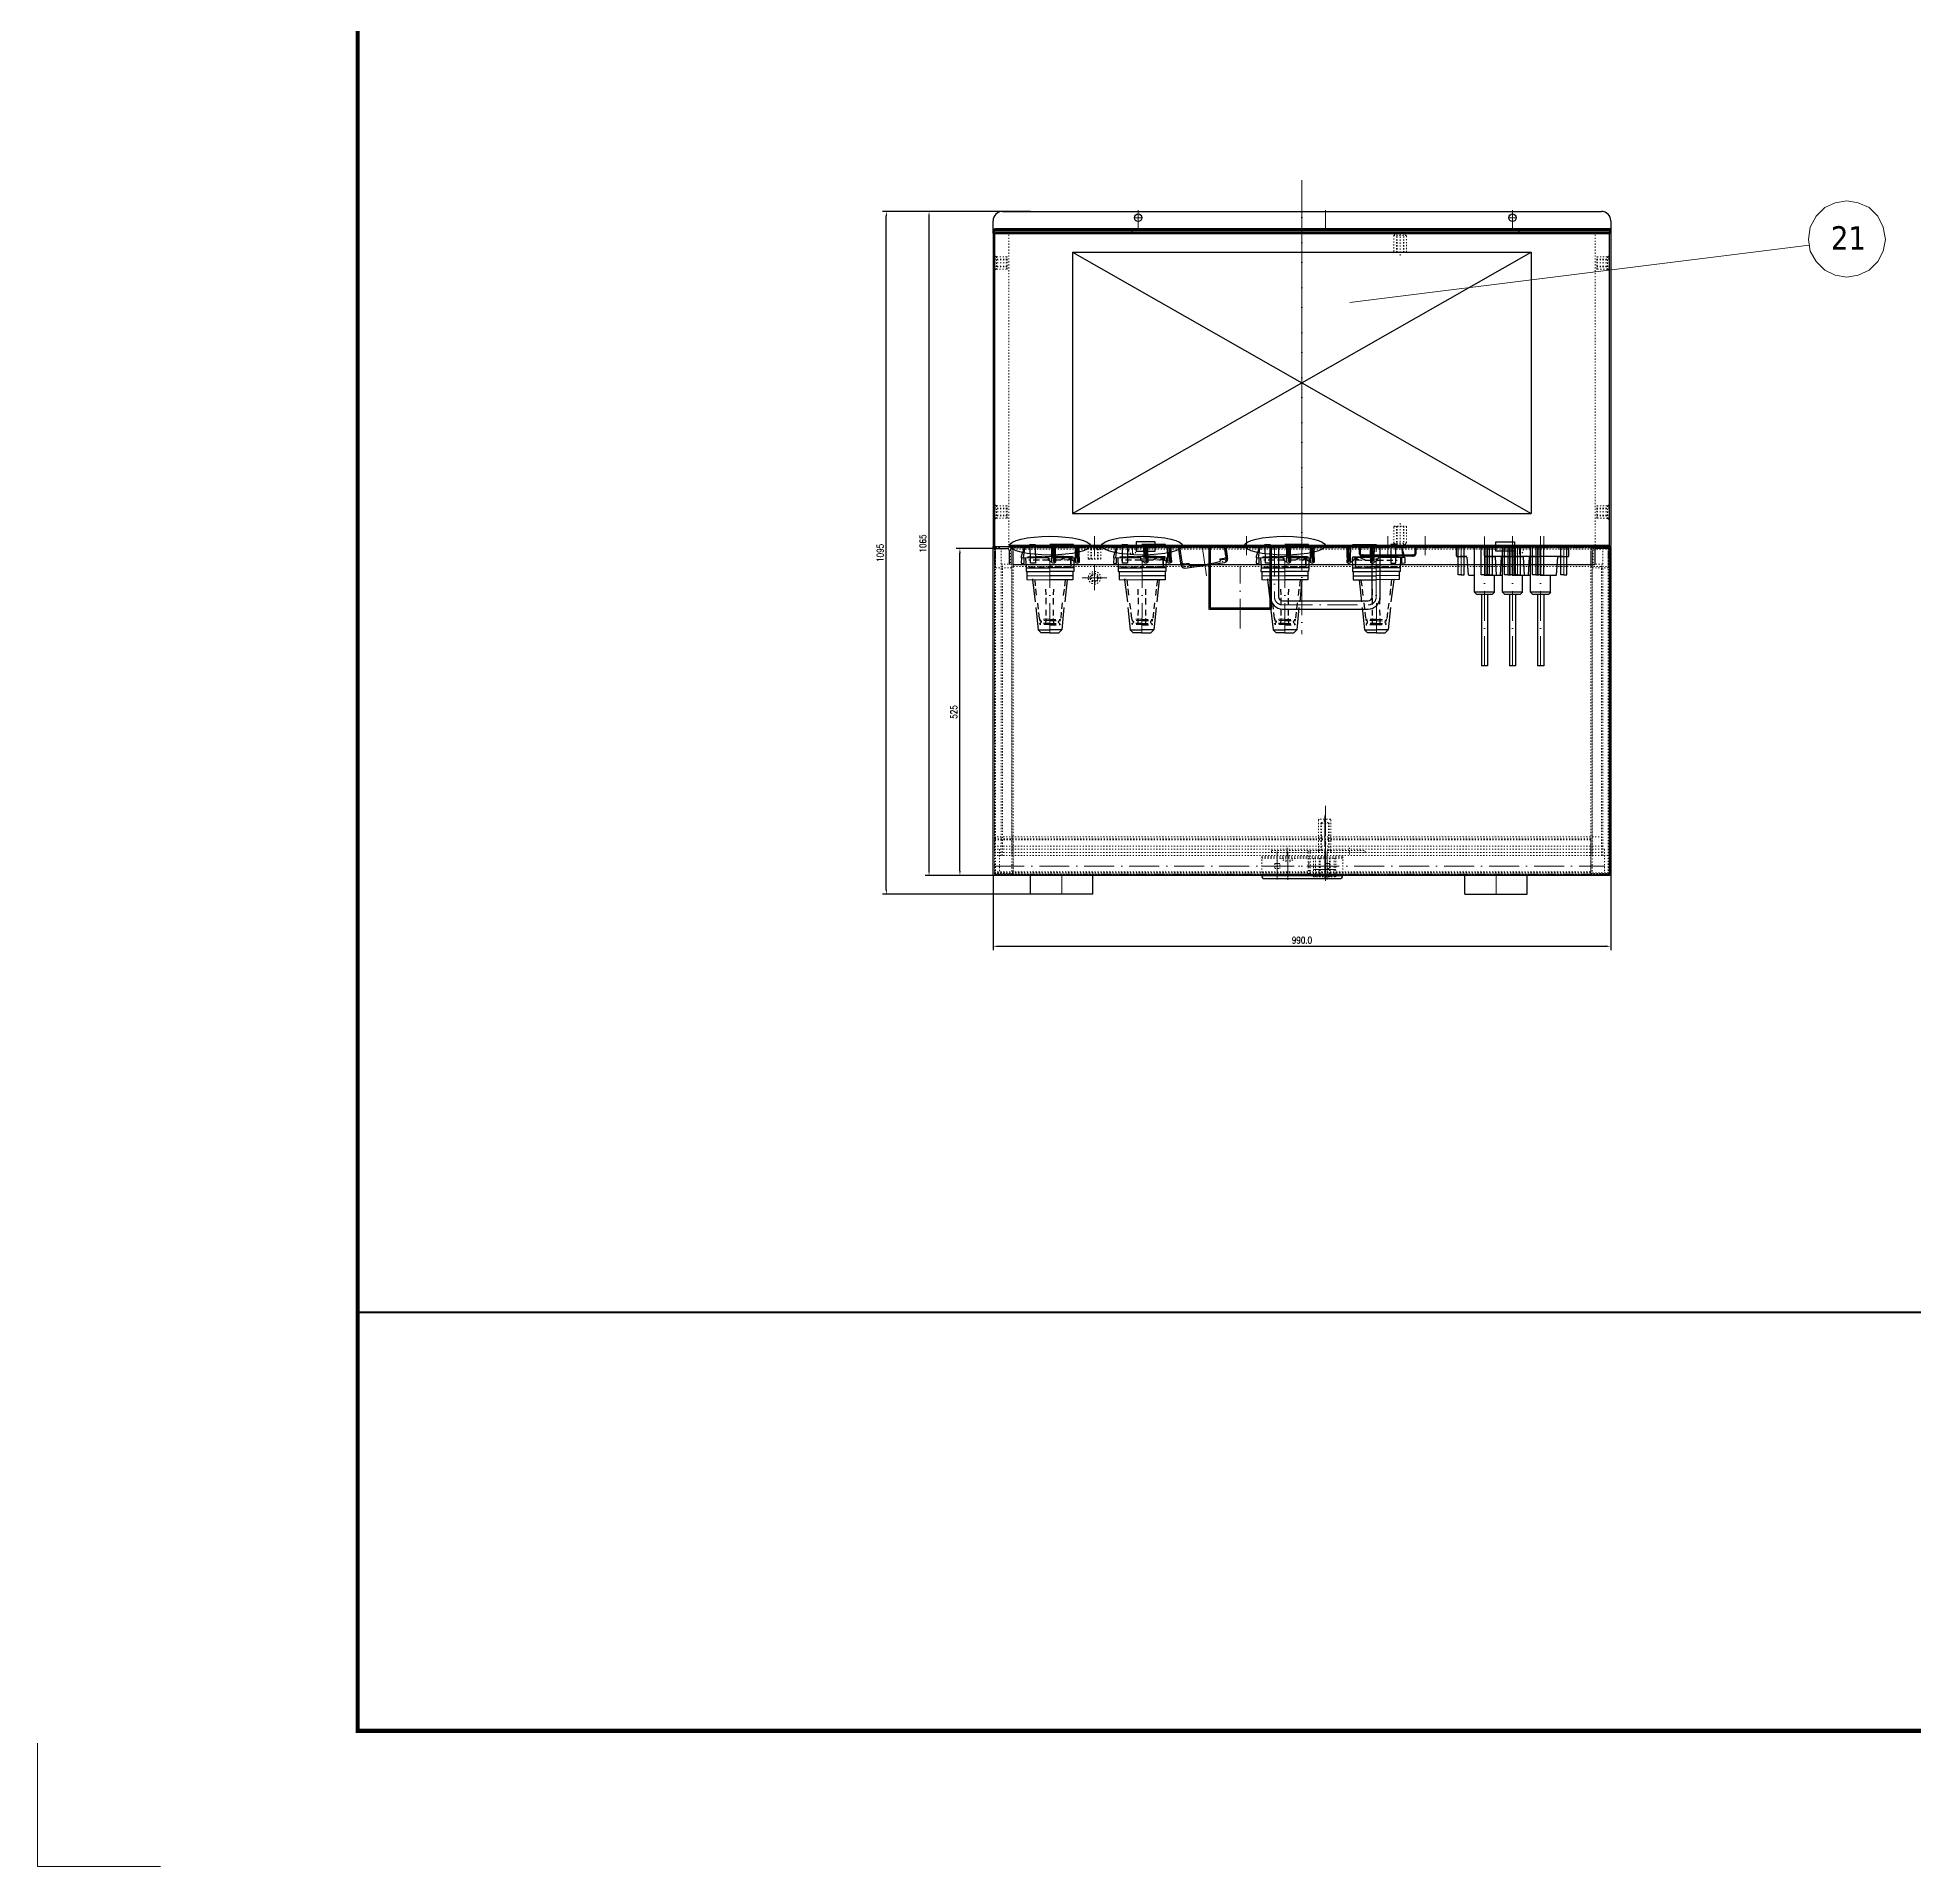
# Model space of a CAD drawing. Header units: millimetres. Extents: x 13152 to 84873, y -6229 to 22177.
# Drawn here: x 28138 to 31146, y 7367 to 10297 of the extents above; entities that cross this region are included whole.
import ezdxf

# ---------------------------------------------------------------- set-up
doc = ezdxf.new("R2010")
doc.units = ezdxf.units.MM
doc.header["$LTSCALE"] = 4
for name, pattern in [('ACAD_ISO03W100', [1.18, 0.47, -0.71]), ('ACAD_ISO10W100', [18, 12, -3, 0, -3]), ('DASHED', [0.75, 0.5, -0.25])]:
    doc.linetypes.add(name, pattern=pattern)
doc.layers.add('1', color=12, linetype='Continuous')
doc.layers.add('4虚线层', color=6, linetype='DASHED')
doc.layers.add('paper', color=254, linetype='Continuous', plot=False)
doc.layers.add('标注、文本', color=3, linetype='Continuous', lineweight=25)
doc.layers.add('铁心', color=3, linetype='Continuous', lineweight=0)
doc.styles.add('Tahoma$001', font='tahoma.ttf', dxfattribs={"height": 2.159784})
doc.styles.add('TH_GBDIM', font='romans.shx', dxfattribs={"width": 0.8, "bigfont": 'gbcbig.shx'})
doc.dimstyles.new('TH_GBDIM1', dxfattribs={"dimscale": 3, "dimtxt": 3.5, "dimasz": 2.5, "dimexe": 2, "dimexo": 0, "dimgap": 1.5, "dimtad": 1, "dimdec": 1, "dimzin": 0, "dimdsep": 46, "dimtxsty": 'TH_GBDIM', "dimcen": 2.5, "dimclrd": 3, "dimclre": 256, "dimclrt": 2, "dimadec": 0, "dimazin": 0, "dimtfac": 0.714286, "dimtdec": 1, "dimtmove": 0, "dimatfit": 3, "dimfxl": 1, "dimtzin": 0, "dimlwd": -1, "dimlwe": -1, "dimarcsym": 0})

# ---------------------------------------------------------------- blocks, each defined once
blk = doc.blocks.new('5354650')
at = {"layer": '4虚线层', "ltscale": 5}
h = blk.add_hatch(color=256, dxfattribs=at)
h.dxf.hatch_style = 2
h.paths.add_polyline_path([(26822.8, -1880.6), (26822.8, -1911.9), (26826.3, -1912.7)])
h = blk.add_hatch(color=256, dxfattribs=at)
h.dxf.hatch_style = 2
h.paths.add_polyline_path([(26822.8, -1880.6), (26826.2, -1881.4), (26826.3, -1912.7)])
at = {"layer": '标注、文本'}
h = blk.add_hatch(color=256, dxfattribs=at)
h.dxf.hatch_style = 2
h.paths.add_polyline_path([(26822.8, -1911.9), (26826.3, -1912.7), (26825.7, -1918.4)])
at = {"layer": '4虚线层', "ltscale": 5}
for points in [[(26842.5, -1858.2), (26842.4, -1880.7)], [(26847.9, -1879.1), (26848, -1847.1)], [(26916.9, -1860.8), (26945.2, -1864.4)], [(26945.1, -1865.1), (26945.4, -1866.7), (26946.8, -1867), (26948.4, -1866.6), (26949.4, -1865.4)], [(26950.2, -1864.8), (26949.5, -1864.7), (26949.4, -1865.4)], [(26951.6, -1881.2), (26951.4, -1865.9), (26950.9, -1865), (26950.2, -1864.8)], [(26846.3, -1914.4), (26844, -1914.6), (26847.8, -1914), (26848.2, -1890.1)], [(26918.7, -1875.1), (26894.8, -1874.6)], [(26918.9, -1886.8), (26894.8, -1887)], [(26951.6, -1874.6), (26927.5, -1874.9)], [(26951.7, -1887), (26927.7, -1886.6)], [(26949.6, -1896), (26948.4, -1895), (26947, -1894.7), (26945.4, -1895.1), (26945, -1897.1)], [(26916.4, -1900.7), (26944.8, -1897.8)], [(26949.6, -1896), (26950.1, -1896.9), (26950.8, -1897)], [(26950.8, -1897), (26951.5, -1897.2), (26951.8, -1895.8)]]:
    blk.add_lwpolyline(points, dxfattribs=at)
for points in [[(26858.8, -1847.4), (26858.8, -1847.4), (26858.4, -1880.8), (26858.4, -1880.8)], [(26860.6, -1849.2), (26860.6, -1849.2), (26860.6, -1880.6), (26860.6, -1880.6)], [(26879.3, -1856.5), (26879.3, -1856.5), (26907.8, -1859.4), (26907.8, -1859.4)], [(26942.9, -1880.6), (26942.9, -1880.6), (26943.1, -1863.9), (26943.1, -1863.9)], [(26945, -1881.1), (26945, -1881.1), (26945.2, -1864.4), (26945.2, -1864.4)], [(26950.2, -1864.8), (26950.2, -1864.8), (26950.4, -1864.2), (26950.4, -1864.2)], [(26858.7, -1914.4), (26858.7, -1914.4), (26858.4, -1880.8), (26858.4, -1880.8)], [(26942.9, -1880.6), (26942.9, -1880.6), (26943.3, -1898.2), (26943.3, -1898.2)], [(26945, -1881.1), (26945, -1881.1), (26944.8, -1897.8), (26944.8, -1897.8)], [(26949.5, -1880.7), (26949.5, -1880.7), (26949.4, -1865.4), (26949.4, -1865.4)], [(26949.5, -1880.7), (26949.5, -1880.7), (26949.4, -1896.7), (26949.4, -1896.7)], [(26951.6, -1881.2), (26951.6, -1881.2), (26951.8, -1895.8), (26951.8, -1895.8)], [(26842.7, -1917.2), (26842.7, -1917.2), (26842.9, -1916.5), (26842.9, -1916.5)], [(26843.7, -1906.5), (26843.7, -1906.5), (26848, -1897.3), (26848, -1897.3)], [(26848.2, -1909), (26848.2, -1909), (26844, -1914.6), (26844, -1914.6)], [(26844.9, -1914.1), (26844.9, -1914.1), (26860.9, -1914.1), (26860.9, -1914.1)], [(26847.8, -1911.1), (26847.8, -1911.1), (26846.3, -1914.4), (26846.3, -1914.4)], [(26847.6, -1902.3), (26847.6, -1902.3), (26847.8, -1901.6), (26847.8, -1901.6)], [(26879.7, -1905.4), (26879.7, -1905.4), (26908.2, -1901.8), (26908.2, -1901.8)]]:
    blk.add_open_spline(points, degree=3, dxfattribs=at)
at = {"layer": '标注、文本', "color": 1, "linetype": 'ACAD_ISO10W100', "lineweight": 18}
blk.add_line((26964.8, -1880.6), (26822.8, -1880.9), dxfattribs=at)
at = {"layer": '标注、文本'}
blk.add_lwpolyline([(26823, -1857.3), (26852.8, -1857.7), (26853.2, -1849.7), (26822.7, -1849.2)], close=True, dxfattribs=at)
for points in [[(26844.2, -1835.3), (26841.9, -1835.5), (26826.2, -1840.6)], [(26826.4, -1880.7), (26826.2, -1840.6), (26844.2, -1838.2)], [(26844.2, -1835.3), (26852.9, -1835.1), (26853.4, -1839.6), (26843.9, -1839.6)], [(26844.2, -1835.3), (26844, -1876.7), (26844.6, -1877.6), (26845.8, -1878.6)], [(26844.8, -1842), (26860.6, -1842.7), (26866.5, -1842.6), (26866.5, -1880.5)], [(26866.5, -1842.6), (26866.9, -1844.1), (26879.3, -1844.1), (26879.6, -1880.6)], [(26872.7, -1844), (26873, -1880.5)], [(26877.9, -1853.2), (26879.4, -1852.9), (26914.8, -1857.4)], [(26924.1, -1858.1), (26959.6, -1861.9), (26959.6, -1880.9)], [(26964.8, -1880.6), (26964.4, -1866.7), (26959.6, -1861.9)], [(26826.4, -1880.7), (26825.7, -1918.4), (26822.8, -1918.5), (26822.8, -1880.6)], [(26825.8, -1886.4), (26826.9, -1888.1), (26828.2, -1888.4)], [(26826.4, -1880.7), (26826.1, -1919.9), (26826.4, -1921.5), (26827.8, -1921.8)], [(26827.9, -1889.8), (26826.4, -1890.2), (26826.1, -1891.5)], [(26826.3, -1884.3), (26826.6, -1885.8), (26828, -1886.2)], [(26844.9, -1914.1), (26843.2, -1915.2), (26842.7, -1917.2), (26843.1, -1918.8), (26845.2, -1919.3), (26860.5, -1919.1), (26866.3, -1919), (26866.5, -1880.5)], [(26843.9, -1889.8), (26844, -1914.6), (26858.7, -1914.4), (26860.2, -1914), (26860.5, -1912.6), (26860.6, -1880.6)], [(26843.9, -1889.8), (26844, -1914.6), (26844.6, -1915.5), (26845.8, -1916.5)], [(26843.9, -1889.8), (26851.2, -1890)], [(26844, -1886.2), (26844.3, -1888.5)], [(26844, -1886.2), (26844.3, -1888.5)], [(26851.1, -1884.2), (26848.6, -1879.3), (26845.8, -1878.6)], [(26850.8, -1888.5), (26850.4, -1887), (26849, -1886.6)], [(26853.2, -1887.6), (26852.8, -1886.1), (26852.4, -1884.5), (26851.1, -1884.2)], [(26851.2, -1890), (26852.2, -1888.8), (26853.2, -1887.6)], [(26866.6, -1917.7), (26879.7, -1917.8), (26879.6, -1880.6)], [(26923.9, -1903.2), (26959.6, -1899.8), (26959.6, -1880.9)], [(26964.8, -1880.6), (26964.4, -1895.1), (26959.6, -1899.8)], [(26825.8, -1924.3), (26826.9, -1926), (26828.2, -1926.3)], [(26826.1, -1919.9), (26826.3, -1922.2), (26826.6, -1923.7), (26828, -1924)], [(26826.1, -1929.4), (26826.3, -1922.2)], [(26851.1, -1922.1), (26848.6, -1917.1), (26845.8, -1916.5)], [(26850.8, -1926.4), (26850.4, -1924.8), (26849, -1924.5)], [(26853.2, -1925.5), (26852.8, -1923.9), (26852.4, -1922.4), (26851.1, -1922.1)], [(26879.7, -1908.3), (26914.8, -1904.7)], [(26827.9, -1927.7), (26826.4, -1928), (26826.1, -1929.4)], [(26843.9, -1927.7), (26851.2, -1927.9)], [(26851.2, -1927.9), (26852, -1927.4), (26853.2, -1925.5)]]:
    blk.add_lwpolyline(points, dxfattribs=at)
for points in [[(26842.6, -1845.1), (26842.6, -1845.1), (26842.4, -1880.7), (26842.4, -1880.7)], [(26860.6, -1842.7), (26860.6, -1842.7), (26860.6, -1880.6), (26860.6, -1880.6)], [(26827.3, -1883.1), (26827.3, -1883.1), (26842.5, -1886.6), (26842.5, -1886.6)], [(26843.8, -1884), (26843.8, -1884), (26827.8, -1883.9), (26827.8, -1883.9)], [(26843.9, -1889.8), (26843.9, -1889.8), (26827.9, -1889.8), (26827.9, -1889.8)], [(26844, -1886.2), (26844, -1886.2), (26828, -1886.2), (26828, -1886.2)], [(26844.3, -1888.5), (26844.3, -1888.5), (26828.2, -1888.4), (26828.2, -1888.4)], [(26842.3, -1903.3), (26842.3, -1903.3), (26842.4, -1880.7), (26842.4, -1880.7)], [(26842.7, -1917.2), (26842.7, -1917.2), (26842.4, -1880.7), (26842.4, -1880.7)], [(26851.1, -1884.2), (26851.1, -1884.2), (26843.8, -1884), (26843.8, -1884)], [(26844, -1886.2), (26844, -1886.2), (26849, -1886.6), (26849, -1886.6)], [(26844.3, -1888.5), (26844.3, -1888.5), (26850.8, -1888.5), (26850.8, -1888.5)], [(26850.8, -1888.5), (26850.8, -1888.5), (26851, -1887.8), (26851, -1887.8)], [(26860.5, -1919.1), (26860.5, -1919.1), (26860.6, -1880.6), (26860.6, -1880.6)], [(26873.2, -1917.7), (26873.2, -1917.7), (26873, -1880.5), (26873, -1880.5)], [(26843.8, -1921.9), (26843.8, -1921.9), (26827.8, -1921.8), (26827.8, -1921.8)], [(26844, -1924.1), (26844, -1924.1), (26828, -1924), (26828, -1924)], [(26851.1, -1922.1), (26851.1, -1922.1), (26843.8, -1921.9), (26843.8, -1921.9)], [(26844, -1924.1), (26844, -1924.1), (26844.3, -1926.3), (26844.3, -1926.3)], [(26844, -1924.1), (26844, -1924.1), (26849, -1924.5), (26849, -1924.5)], [(26843.9, -1927.7), (26843.9, -1927.7), (26827.9, -1927.7), (26827.9, -1927.7)], [(26844.3, -1926.3), (26844.3, -1926.3), (26828.2, -1926.3), (26828.2, -1926.3)], [(26844.3, -1926.3), (26844.3, -1926.3), (26850.8, -1926.4), (26850.8, -1926.4)], [(26850.8, -1926.4), (26850.8, -1926.4), (26851, -1925.7), (26851, -1925.7)]]:
    blk.add_open_spline(points, degree=3, dxfattribs=at)
blk = doc.blocks.new('22569005')
at = {"layer": '4虚线层', "ltscale": 5}
blk.add_line((26040.1, -3605.1), (26040.1, -3615.1), dxfattribs=at)
at = {"layer": '标注、文本'}
for p, q in [((25863.8, -3565.1), (25849.8, -3565.1)), ((25864.8, -3581.7), (25864.8, -3566.1)), ((25864.8, -3581.7), (25864.8, -3571.1)), ((25864.8, -3581.7), (25864.8, -3571.1)), ((25893.9, -3584.6), (25865.8, -3582.7)), ((25893.9, -3584.6), (25865.8, -3582.7)), ((25894.8, -3610.1), (25894.8, -3585.6)), ((25894.8, -3610.1), (25894.8, -3585.6)), ((25921.8, -3594.1), (25894.8, -3594.1)), ((25921.8, -3594.1), (25924.8, -3597.1)), ((25921.8, -3594.1), (25921.8, -3626.1)), ((25921.8, -3594.1), (25924.8, -3597.1)), ((25921.8, -3594.1), (25921.8, -3626.1)), ((25924.8, -3623.1), (25924.8, -3597.1)), ((25924.8, -3623.1), (25924.8, -3597.1)), ((25924.8, -3605.1), (26040.1, -3605.1)), ((26040.1, -3605.1), (26040.1, -3615.1)), ((25921.8, -3626.1), (25848.8, -3626.1)), ((25864.8, -3654.1), (25864.8, -3638.5)), ((25864.8, -3638.6), (25864.8, -3649.1)), ((25864.8, -3638.6), (25864.8, -3649.1)), ((25893.9, -3635.7), (25865.8, -3637.6)), ((25893.9, -3635.7), (25865.8, -3637.6)), ((25894.8, -3634.7), (25894.8, -3626.1)), ((25894.8, -3634.7), (25894.8, -3626.1)), ((25921.8, -3626.1), (25924.8, -3623.1)), ((25921.8, -3626.1), (25924.8, -3623.1)), ((25924.8, -3615.1), (26040.1, -3615.1)), ((25850.3, -3646.2), (25850.3, -3647.2)), ((25850.3, -3647.2), (25850.9, -3647.2)), ((25850.3, -3647.2), (25850.9, -3647.2)), ((25850.3, -3654.1), (25850.3, -3649.1)), ((25850.9, -3649.1), (25850.3, -3649.1)), ((25850.9, -3647.2), (25850.9, -3649.1)), ((25863.8, -3655.1), (25851.3, -3655.1))]:
    blk.add_line(p, q, dxfattribs=at)
at = {"layer": '标注、文本', "color": 1, "linetype": 'ACAD_ISO10W100', "lineweight": 18}
blk.add_line((26040.1, -3610.1), (25848.8, -3610.1), dxfattribs=at)
at = {"layer": '标注、文本'}
for points in [[(25848.7, -3609.9), (25848.4, -3649.2), (25848.7, -3650.7), (25850.1, -3651)], [(25848.4, -3649.2), (25848.6, -3651.4), (25848.9, -3653), (25850.3, -3653.3)]]:
    blk.add_lwpolyline(points, dxfattribs=at)
for centre, start, end in [((25849.8, -3566.1), 90, 180), ((25863.8, -3566.1), 0, 90), ((25893.8, -3585.6), 0, 86.1859), ((25893.8, -3585.6), 0, 86.1859), ((25893.8, -3634.7), 273.8141, 0), ((25893.8, -3634.7), 273.8141, 0), ((25851.3, -3654.1), 180, 270), ((25863.8, -3654.1), 270, 0)]:
    blk.add_arc(centre, 1, start, end, dxfattribs=at)
blk.add_open_spline([(25864.9, -3574.3), (25864.9, -3574.3), (25864.7, -3610), (25864.7, -3610)], degree=3, dxfattribs=at)
blk = doc.blocks.new('*D215')
at = {"layer": 'Defpoints', "color": 0, "transparency": 16777216}
for p in [(29566.7, 10018.4), (29684.4, 10018.4), (29669.4, 8954.4)]:
    blk.add_point(p, dxfattribs=at)
at = {"layer": '标注、文本', "transparency": 16777216}
for p, q in [((29684.4, 10018.4), (29560.7, 10018.4)), ((29669.4, 8954.4), (29560.7, 8954.4))]:
    blk.add_line(p, q, dxfattribs=at)
at = {"layer": '标注、文本', "color": 3, "transparency": 16777216}
blk.add_line((29566.7, 8961.9), (29566.7, 10010.9), dxfattribs=at)
for points in [[(29565.5, 10010.9), (29568, 10010.9), (29566.7, 10018.4)], [(29565.5, 8961.9), (29568, 8961.9), (29566.7, 8954.4)]]:
    blk.add_solid(points, dxfattribs=at)
at = {"layer": '标注、文本', "color": 2, "transparency": 16777216, "insert": (29557, 9486.4), "char_height": 10.5, "attachment_point": 5, "rotation": 90, "style": 'TH_GBDIM'}
blk.add_mtext('1065', dxfattribs=at)
blk = doc.blocks.new('*D216')
at = {"layer": 'Defpoints', "color": 0, "transparency": 16777216}
for p in [(29669.4, 8954.4), (30659.4, 8954.4), (30659.4, 8841)]:
    blk.add_point(p, dxfattribs=at)
at = {"layer": '标注、文本', "transparency": 16777216}
for p, q in [((29669.4, 8954.4), (29669.4, 8835)), ((30659.4, 8954.4), (30659.4, 8835))]:
    blk.add_line(p, q, dxfattribs=at)
at = {"layer": '标注、文本', "color": 3, "transparency": 16777216}
blk.add_line((29676.9, 8841), (30651.9, 8841), dxfattribs=at)
for points in [[(29676.9, 8842.3), (29676.9, 8839.8), (29669.4, 8841)], [(30651.9, 8842.3), (30651.9, 8839.8), (30659.4, 8841)]]:
    blk.add_solid(points, dxfattribs=at)
at = {"layer": '标注、文本', "color": 2, "transparency": 16777216, "insert": (30164.4, 8850.8), "char_height": 10.5, "attachment_point": 5, "style": 'TH_GBDIM'}
blk.add_mtext('990.0', dxfattribs=at)
blk = doc.blocks.new('*D217')
at = {"layer": 'Defpoints', "color": 0, "transparency": 16777216}
for p in [(29616.2, 9478.4), (29674.4, 9478.4), (29669.4, 8954.4)]:
    blk.add_point(p, dxfattribs=at)
at = {"layer": '标注、文本', "transparency": 16777216}
for p, q in [((29674.4, 9478.4), (29610.2, 9478.4)), ((29669.4, 8954.4), (29610.2, 8954.4))]:
    blk.add_line(p, q, dxfattribs=at)
at = {"layer": '标注、文本', "color": 3, "transparency": 16777216}
blk.add_line((29616.2, 8961.9), (29616.2, 9470.9), dxfattribs=at)
for points in [[(29615, 9470.9), (29617.5, 9470.9), (29616.2, 9478.4)], [(29615, 8961.9), (29617.5, 8961.9), (29616.2, 8954.4)]]:
    blk.add_solid(points, dxfattribs=at)
at = {"layer": '标注、文本', "color": 2, "transparency": 16777216, "insert": (29606.5, 9216.4), "char_height": 10.5, "attachment_point": 5, "rotation": 90, "style": 'TH_GBDIM'}
blk.add_mtext('525', dxfattribs=at)
blk = doc.blocks.new('*D241')
at = {"layer": 'Defpoints', "color": 0, "transparency": 16777216}
for p in [(29498.3, 10018.4), (29729.3, 10018.4), (29729.3, 8924.4)]:
    blk.add_point(p, dxfattribs=at)
at = {"layer": '标注、文本', "transparency": 16777216}
for p, q in [((29729.3, 10018.4), (29492.3, 10018.4)), ((29729.3, 8924.4), (29492.3, 8924.4))]:
    blk.add_line(p, q, dxfattribs=at)
at = {"layer": '标注、文本', "color": 3, "transparency": 16777216}
blk.add_line((29498.3, 8931.9), (29498.3, 10010.9), dxfattribs=at)
for points in [[(29497.1, 10010.9), (29499.6, 10010.9), (29498.3, 10018.4)], [(29497.1, 8931.9), (29499.6, 8931.9), (29498.3, 8924.4)]]:
    blk.add_solid(points, dxfattribs=at)
at = {"layer": '标注、文本', "color": 2, "transparency": 16777216, "insert": (29488.6, 9471.4), "char_height": 10.5, "attachment_point": 5, "rotation": 90, "style": 'TH_GBDIM'}
blk.add_mtext('1095', dxfattribs=at)

msp = doc.modelspace()

# ---------------------------------------------------------------- linework, layer by layer
at = {"layer": '1', "color": 0, "lineweight": 40}
msp.add_line((28650.99, 8254.63), (36228.84, 8254.63), dxfattribs=at)
at = {"layer": '1', "color": 0, "lineweight": 40, "const_width": 6.91}
msp.add_lwpolyline([(28650.99, 7583.67), (36228.84, 7583.67), (36228.84, 13030.25), (28650.99, 13030.25), (28650.99, 7583.67)], dxfattribs=at)
at = {"layer": 'paper', "lineweight": 13}
for q in [(28137.9, 7563.94), (28335.24, 7366.6)]:
    msp.add_line((28137.9, 7366.6), q, dxfattribs=at)
at = {"layer": '标注、文本', "color": 1, "linetype": 'ACAD_ISO10W100', "lineweight": 18}
for p, q in [((30164.44, 10068.7), (30164.44, 9341.25)), ((29901.94, 9990.34), (29901.94, 10020.34)), ((30164.44, 10028.31), (30164.44, 9459.56)), ((30201.94, 9990.34), (30201.94, 10020.34)), ((30501.94, 9990.34), (30501.94, 10020.34)), ((29895.94, 10008.44), (29907.94, 10008.44)), ((30495.94, 10008.44), (30507.94, 10008.44)), ((29944.85, 9482.93), (29812.03, 9482.93)), ((29831.94, 9497.93), (29831.94, 9467.93)), ((29892.94, 9481.39), (29892.94, 9469.39)), ((30011.23, 9434.46), (30004.44, 9482.76)), ((30143.35, 9482.93), (30010.53, 9482.93)), ((30075.44, 9497.93), (30075.44, 9467.93)), ((30120.44, 9481.43), (30120.44, 9400.93)), ((30283.44, 9400.93), (30283.44, 9481.43)), ((30301.94, 9497.93), (30301.94, 9467.93)), ((30361.94, 9497.93), (30361.94, 9467.93)), ((30419.7, 9481.43), (30419.7, 9436.43)), ((30419.7, 9481.43), (30419.7, 9436.43)), ((30456.93, 9481.43), (30456.93, 9436.43)), ((30456.93, 9481.43), (30456.93, 9436.43)), ((30456.94, 9497.55), (30456.94, 9467.55)), ((30461.93, 9436.43), (30461.93, 9482.93)), ((30464.7, 9481.43), (30464.7, 9436.43)), ((30494.18, 9481.43), (30494.18, 9436.43)), ((30494.18, 9481.43), (30494.18, 9436.43)), ((30499.18, 9436.43), (30499.18, 9482.93)), ((30501.94, 9497.93), (30501.94, 9467.93)), ((30504.7, 9436.43), (30504.7, 9482.93)), ((30509.7, 9481.43), (30509.7, 9436.43)), ((30509.7, 9481.43), (30509.7, 9436.43)), ((30512.94, 9481.39), (30512.94, 9469.39)), ((30539.18, 9481.43), (30539.18, 9436.43)), ((30539.18, 9481.43), (30539.18, 9436.43)), ((30544.18, 9436.43), (30544.18, 9482.93)), ((30546.94, 9497.93), (30546.94, 9467.93)), ((30551.94, 9497.93), (30551.94, 9467.93)), ((30584.18, 9481.43), (30584.18, 9436.43)), ((30584.18, 9481.43), (30584.18, 9436.43)), ((29831.94, 9411.43), (29831.94, 9451.43)), ((30065.44, 9349.94), (30065.44, 9449.94)), ((30261.9, 9469.46), (30261.9, 9465.19)), ((30341.9, 9469.46), (30341.9, 9465.19)), ((29811.94, 9431.43), (29851.94, 9431.43)), ((30133.44, 9387.93), (30270.44, 9387.93)), ((30201.94, 9066.17), (30201.94, 8945.84)), ((30200.91, 9050.45), (30200.91, 8979.68)), ((30140.91, 8998.99), (30140.91, 8985.43)), ((30201.94, 9009.39), (30201.94, 8946.56)), ((29671.44, 8969.43), (30649.44, 8969.43)), ((30099.94, 8969.43), (30229.94, 8969.43)), ((30124.94, 8993.08), (30124.94, 8947.9)), ((30141.96, 8992.49), (30141.96, 8947.32)), ((30200.91, 8948.84), (30200.91, 8994.33)), ((30204.94, 8993.08), (30204.94, 8947.9)), ((29779.34, 8924.44), (29779.34, 8954.43)), ((30182.91, 8963.93), (30218.91, 8963.93)), ((30475.54, 8924.44), (30475.54, 8954.43))]:
    msp.add_line(p, q, dxfattribs=at)
at = {"layer": '标注、文本'}
for p, q in [((29684.44, 10018.44), (30644.44, 10018.44)), ((29669.44, 9982.93), (29669.44, 10003.44)), ((29669.44, 9990.44), (29669.44, 9483.43)), ((29671.94, 9990.44), (29671.94, 9987.26)), ((29671.94, 9990.44), (29671.94, 9481.43)), ((30659.44, 9990.44), (29671.94, 9990.44)), ((30659.44, 9988.44), (29671.94, 9988.44)), ((29674.44, 9987.93), (30654.44, 9987.93)), ((29891.94, 9987.93), (29891.94, 9985.43)), ((30511.94, 9987.93), (30511.94, 9985.43)), ((30656.94, 9990.44), (30656.94, 9481.43)), ((30659.44, 10003.44), (30659.44, 9981.03)), ((30659.44, 9990.44), (30659.44, 9483.43)), ((29671.94, 9982.93), (30656.94, 9982.93)), ((29674.44, 9985.43), (30656.94, 9985.43)), ((29674.94, 9945.93), (29671.94, 9947.12)), ((29796.94, 9953.43), (29796.94, 9534.43)), ((29796.94, 9953.43), (30531.94, 9953.43)), ((29796.94, 9953.43), (30531.94, 9534.43)), ((29796.94, 9534.43), (30531.94, 9953.43)), ((30531.94, 9953.43), (30531.94, 9534.43)), ((30653.94, 9945.93), (30656.94, 9947.12)), ((29674.94, 9925.93), (29671.94, 9924.54)), ((30653.94, 9925.93), (30656.94, 9924.54)), ((29674.94, 9546.93), (29671.94, 9548.12)), ((30653.94, 9546.93), (30656.94, 9548.12)), ((29674.94, 9526.93), (29671.94, 9525.54)), ((29796.94, 9534.43), (30531.94, 9534.43)), ((30653.94, 9526.93), (30656.94, 9525.54)), ((29669.44, 8954.43), (29669.44, 9481.43)), ((29669.44, 8986.43), (29669.44, 9477.43)), ((29671.94, 9481.43), (30656.94, 9481.43)), ((29671.94, 9481.43), (30659.44, 9481.43)), ((29673.44, 9481.43), (29682.44, 9481.43)), ((29674.44, 9478.43), (29692.44, 9478.43)), ((29694.44, 9483.93), (30656.94, 9483.93)), ((29699.44, 9477.43), (29701.44, 9477.43)), ((29821.94, 9478.43), (29820.55, 9481.43)), ((29841.94, 9478.43), (29843.13, 9481.43)), ((29898.94, 9488.93), (29898.94, 9473.93)), ((29928.94, 9488.93), (29898.94, 9488.93)), ((29928.94, 9473.93), (29928.94, 9488.93)), ((29966.82, 9481.03), (29968.8, 9481.31)), ((29970.99, 9451.32), (29966.82, 9481.03)), ((29968.8, 9481.31), (30042.48, 9481.56)), ((29972.28, 9456.55), (29968.8, 9481.31)), ((30015.44, 9481.43), (30015.44, 9381.43)), ((30017.44, 9481.43), (30017.44, 9383.43)), ((30040.5, 9481.28), (30042.48, 9481.56)), ((30042.59, 9466.43), (30040.5, 9481.28)), ((30045.26, 9461.76), (30042.48, 9481.56)), ((30042.48, 9481.56), (30045.26, 9461.76)), ((30113.44, 9383.43), (30113.44, 9481.43)), ((30113.94, 9481.43), (30113.94, 9400.93)), ((30126.94, 9481.43), (30113.94, 9481.43)), ((30115.44, 9381.43), (30115.44, 9481.43)), ((30126.94, 9481.43), (30126.94, 9400.93)), ((30256.9, 9469.43), (30256.9, 9481.43)), ((30256.9, 9481.43), (30258.4, 9481.43)), ((30258.4, 9469.93), (30258.4, 9481.43)), ((30289.94, 9481.43), (30276.94, 9481.43)), ((30276.94, 9400.93), (30276.94, 9481.43)), ((30289.94, 9400.93), (30289.94, 9481.43)), ((30345.4, 9481.43), (30345.4, 9469.93)), ((30345.4, 9481.43), (30346.9, 9481.43)), ((30346.9, 9481.43), (30346.9, 9469.43)), ((30414.7, 9436.43), (30414.7, 9482.93)), ((30424.7, 9436.43), (30424.7, 9482.93)), ((30451.93, 9436.43), (30451.93, 9482.93)), ((30456.94, 9483.93), (30456.94, 9481.43)), ((30459.7, 9436.43), (30459.7, 9482.93)), ((30464.7, 9481.43), (30464.7, 9436.43)), ((30469.7, 9436.43), (30469.7, 9482.93)), ((30474.94, 9473.93), (30474.94, 9488.93)), ((30474.94, 9488.93), (30504.94, 9488.93)), ((30489.18, 9436.43), (30489.18, 9482.93)), ((30496.93, 9436.43), (30496.93, 9482.93)), ((30501.93, 9481.43), (30501.93, 9436.43)), ((30501.93, 9481.43), (30501.93, 9436.43)), ((30501.94, 9483.93), (30501.94, 9481.43)), ((30504.94, 9488.93), (30504.94, 9473.93)), ((30506.93, 9436.43), (30506.93, 9482.93)), ((30514.7, 9436.43), (30514.7, 9482.93)), ((30534.18, 9436.43), (30534.18, 9482.93)), ((30541.93, 9436.43), (30541.93, 9482.93)), ((30546.93, 9481.43), (30546.93, 9436.43)), ((30546.93, 9481.43), (30546.93, 9436.43)), ((30546.94, 9483.93), (30546.94, 9481.43)), ((30551.93, 9436.43), (30551.93, 9482.93)), ((30579.18, 9436.43), (30579.18, 9482.93)), ((30589.18, 9436.43), (30589.18, 9482.93)), ((30629.44, 9477.43), (30627.44, 9477.43)), ((30654.44, 9478.43), (30636.44, 9478.43)), ((30655.44, 9481.43), (30646.44, 9481.43)), ((30655.44, 9479.43), (30646.44, 9479.43)), ((30657.44, 9477.43), (30655.44, 9477.43)), ((30657.44, 9479.43), (30657.44, 8956.43)), ((30657.44, 9449.43), (30657.44, 9479.43)), ((30657.44, 8957.43), (30657.44, 9477.43)), ((30657.44, 8986.43), (30657.44, 9477.43)), ((30659.44, 9481.43), (30659.44, 8954.43)), ((30659.44, 8986.43), (30659.44, 9477.43)), ((29694.94, 9475.93), (29694.94, 9452.93)), ((29701.44, 9452.93), (30633.94, 9452.93)), ((29898.94, 9473.93), (29928.94, 9473.93)), ((29972.97, 9451.6), (29972.83, 9452.59)), ((29975.67, 9454), (29983.09, 9455.04)), ((29975.94, 9452.01), (29983.37, 9453.06)), ((29976.64, 9447.06), (30041.01, 9456.11)), ((29978.14, 9454.34), (29978.42, 9452.36)), ((29983.09, 9455.04), (29983.62, 9451.28)), ((30032.61, 9462), (30040.03, 9463.04)), ((30032.61, 9462), (30033.13, 9458.23)), ((30032.88, 9460.02), (30040.31, 9461.06)), ((30037.56, 9462.69), (30037.84, 9460.71)), ((30043.28, 9461.48), (30043.14, 9462.47)), ((30259.9, 9468.43), (30343.9, 9468.43)), ((30259.9, 9466.43), (30343.9, 9466.43)), ((30504.94, 9473.93), (30474.94, 9473.93)), ((30633.94, 9475.93), (30633.94, 9452.93)), ((30419.7, 9436.43), (30414.7, 9436.43)), ((30419.7, 9436.43), (30424.7, 9436.43)), ((30456.93, 9436.43), (30451.93, 9436.43)), ((30456.93, 9436.43), (30461.93, 9436.43)), ((30464.7, 9436.43), (30459.7, 9436.43)), ((30464.7, 9436.43), (30469.7, 9436.43)), ((30494.18, 9436.43), (30489.18, 9436.43)), ((30494.18, 9436.43), (30499.18, 9436.43)), ((30501.93, 9436.43), (30496.93, 9436.43)), ((30501.93, 9436.43), (30506.93, 9436.43)), ((30509.7, 9436.43), (30504.7, 9436.43)), ((30509.7, 9436.43), (30514.7, 9436.43)), ((30539.18, 9436.43), (30534.18, 9436.43)), ((30539.18, 9436.43), (30544.18, 9436.43)), ((30546.93, 9436.43), (30541.93, 9436.43)), ((30546.93, 9436.43), (30551.93, 9436.43)), ((30584.18, 9436.43), (30579.18, 9436.43)), ((30584.18, 9436.43), (30589.18, 9436.43)), ((30133.44, 9394.43), (30270.44, 9394.43)), ((30015.44, 9381.43), (30115.44, 9381.43)), ((30017.44, 9383.43), (30113.44, 9383.43)), ((30133.44, 9381.43), (30270.44, 9381.43)), ((30659.44, 8954.43), (29669.44, 8954.43)), ((29729.34, 8924.44), (29729.34, 8954.43)), ((29829.34, 8924.44), (29829.34, 8954.43)), ((30099.94, 8954.43), (30229.94, 8954.43)), ((30104.94, 8949.43), (30224.94, 8949.43)), ((30174.41, 8957.43), (30177.41, 8957.43)), ((30425.54, 8924.44), (30425.54, 8954.43)), ((30525.54, 8924.44), (30525.54, 8954.43)), ((30656.94, 8956.43), (30656.94, 8958.43)), ((29829.34, 8924.44), (29729.34, 8924.44)), ((30425.54, 8924.44), (30525.54, 8924.44))]:
    msp.add_line(p, q, dxfattribs=at)
at = {"layer": '标注、文本', "color": 2, "linetype": 'ACAD_ISO03W100', "lineweight": 18}
for p, q in [((29671.94, 9990.44), (29671.94, 9483.43)), ((29694.44, 9990.44), (29694.44, 9482.93)), ((29694.44, 9990.44), (29694.44, 9482.93)), ((30634.44, 9990.44), (30634.44, 9482.93)), ((30634.44, 9990.44), (30634.44, 9482.93)), ((30656.94, 9990.44), (30656.94, 9483.43)), ((29694.44, 9982.43), (29671.94, 9982.43)), ((29674.44, 9985.43), (30654.44, 9985.43)), ((30311.94, 9979.93), (30314.94, 9982.93)), ((30311.94, 9979.93), (30311.94, 9953.43)), ((30331.94, 9979.93), (30311.94, 9979.93)), ((30328.94, 9982.93), (30314.94, 9982.93)), ((30315.94, 9952.93), (30315.94, 9982.93)), ((30316.94, 9952.93), (30316.94, 9982.93)), ((30321.94, 9947.93), (30321.94, 9982.93)), ((30326.94, 9952.93), (30326.94, 9982.93)), ((30327.94, 9952.93), (30327.94, 9982.93)), ((30328.94, 9982.93), (30331.94, 9979.93)), ((30331.94, 9953.43), (30331.94, 9979.93)), ((30634.44, 9982.43), (30656.94, 9982.43)), ((29671.94, 9942.93), (29674.94, 9945.93)), ((29671.94, 9942.93), (29671.94, 9928.93)), ((29691.94, 9941.93), (29671.94, 9941.93)), ((29691.94, 9940.93), (29671.94, 9940.93)), ((29691.94, 9935.93), (29671.94, 9935.93)), ((29691.94, 9930.93), (29671.94, 9930.93)), ((29691.94, 9929.93), (29671.94, 9929.93)), ((29674.94, 9925.93), (29671.94, 9928.93)), ((29691.44, 9945.93), (29674.94, 9945.93)), ((29674.94, 9945.93), (29674.94, 9925.93)), ((29691.94, 9945.43), (29691.44, 9945.93)), ((29691.44, 9925.93), (29691.44, 9945.93)), ((29691.94, 9926.43), (29691.94, 9945.43)), ((30311.94, 9953.43), (30312.44, 9952.93)), ((30311.94, 9953.43), (30331.94, 9953.43)), ((30312.44, 9952.93), (30331.44, 9952.93)), ((30331.44, 9952.93), (30331.94, 9953.43)), ((30636.94, 9945.43), (30637.44, 9945.93)), ((30636.94, 9926.43), (30636.94, 9945.43)), ((30636.94, 9941.93), (30656.94, 9941.93)), ((30636.94, 9940.93), (30656.94, 9940.93)), ((30636.94, 9935.93), (30656.94, 9935.93)), ((30636.94, 9930.93), (30656.94, 9930.93)), ((30636.94, 9929.93), (30656.94, 9929.93)), ((30637.44, 9945.93), (30653.94, 9945.93)), ((30637.44, 9925.93), (30637.44, 9945.93)), ((30656.94, 9942.93), (30653.94, 9945.93)), ((30653.94, 9945.93), (30653.94, 9925.93)), ((30653.94, 9925.93), (30656.94, 9928.93)), ((30656.94, 9942.93), (30656.94, 9928.93)), ((29674.94, 9925.93), (29691.44, 9925.93)), ((29691.44, 9925.93), (29691.94, 9926.43)), ((30637.44, 9925.93), (30636.94, 9926.43)), ((30653.94, 9925.93), (30637.44, 9925.93)), ((29671.94, 9543.93), (29674.94, 9546.93)), ((29671.94, 9543.93), (29671.94, 9529.93)), ((29691.94, 9542.93), (29671.94, 9542.93)), ((29691.94, 9541.93), (29671.94, 9541.93)), ((29691.94, 9536.93), (29671.94, 9536.93)), ((29691.44, 9546.93), (29674.94, 9546.93)), ((29674.94, 9546.93), (29674.94, 9526.93)), ((29691.94, 9546.43), (29691.44, 9546.93)), ((29691.44, 9526.93), (29691.44, 9546.93)), ((29691.94, 9527.43), (29691.94, 9546.43)), ((30636.94, 9546.43), (30637.44, 9546.93)), ((30636.94, 9527.43), (30636.94, 9546.43)), ((30636.94, 9542.93), (30656.94, 9542.93)), ((30636.94, 9541.93), (30656.94, 9541.93)), ((30636.94, 9536.93), (30656.94, 9536.93)), ((30637.44, 9546.93), (30653.94, 9546.93)), ((30637.44, 9526.93), (30637.44, 9546.93)), ((30656.94, 9543.93), (30653.94, 9546.93)), ((30653.94, 9546.93), (30653.94, 9526.93)), ((30656.94, 9543.93), (30656.94, 9529.93)), ((29691.94, 9531.93), (29671.94, 9531.93)), ((29691.94, 9530.93), (29671.94, 9530.93)), ((29674.94, 9526.93), (29671.94, 9529.93)), ((29674.94, 9526.93), (29691.44, 9526.93)), ((29691.44, 9526.93), (29691.94, 9527.43)), ((30311.94, 9513.43), (30312.44, 9513.93)), ((30311.94, 9486.93), (30311.94, 9513.43)), ((30311.94, 9513.43), (30331.94, 9513.43)), ((30312.44, 9513.93), (30331.44, 9513.93)), ((30315.94, 9513.93), (30315.94, 9483.93)), ((30316.94, 9513.93), (30316.94, 9483.93)), ((30321.94, 9518.93), (30321.94, 9483.93)), ((30326.94, 9513.93), (30326.94, 9483.93)), ((30327.94, 9513.93), (30327.94, 9483.93)), ((30331.44, 9513.93), (30331.94, 9513.43)), ((30331.94, 9513.43), (30331.94, 9486.93)), ((30636.94, 9531.93), (30656.94, 9531.93)), ((30636.94, 9530.93), (30656.94, 9530.93)), ((30637.44, 9526.93), (30636.94, 9527.43)), ((30653.94, 9526.93), (30637.44, 9526.93)), ((30653.94, 9526.93), (30656.94, 9529.93)), ((29671.44, 8956.43), (29671.44, 9479.43)), ((29671.44, 9449.43), (29671.44, 9479.43)), ((29671.44, 8957.43), (29671.44, 9477.43)), ((29671.44, 9477.43), (29673.44, 9477.43)), ((29671.44, 8986.43), (29671.44, 9477.43)), ((29673.44, 9449.43), (29673.44, 9479.43)), ((29673.44, 9479.43), (29682.44, 9479.43)), ((29673.44, 8957.43), (29673.44, 9477.43)), ((29673.44, 9447.43), (29673.44, 9477.43)), ((29674.44, 9480.93), (29692.44, 9480.93)), ((29682.44, 9453.43), (29682.44, 9481.43)), ((29682.44, 8986.43), (29682.44, 9477.43)), ((29694.44, 9482.93), (30656.89, 9482.93)), ((29699.44, 9479.43), (30657.44, 9479.43)), ((29699.44, 9449.43), (29699.44, 9479.43)), ((30657.44, 9479.43), (29699.44, 9479.43)), ((30657.44, 9477.43), (29699.44, 9477.43)), ((29699.44, 9477.43), (29699.44, 8957.43)), ((29699.44, 9447.43), (29699.44, 9477.43)), ((29701.44, 9449.43), (29701.44, 9479.43)), ((29701.44, 9477.43), (29701.44, 8957.43)), ((29821.94, 9478.43), (29824.94, 9481.43)), ((29821.94, 9478.43), (29821.94, 9461.93)), ((29841.94, 9478.43), (29821.94, 9478.43)), ((29838.94, 9481.43), (29824.94, 9481.43)), ((29825.94, 9461.43), (29825.94, 9481.43)), ((29826.94, 9461.43), (29826.94, 9481.43)), ((29831.94, 9461.43), (29831.94, 9481.43)), ((29836.94, 9461.43), (29836.94, 9481.43)), ((29837.94, 9461.43), (29837.94, 9481.43)), ((29838.94, 9481.43), (29841.94, 9478.43)), ((29841.94, 9461.93), (29841.94, 9478.43)), ((29886.94, 9475.39), (29886.94, 9481.43)), ((29898.94, 9475.39), (29898.94, 9481.43)), ((30311.94, 9486.93), (30314.94, 9483.93)), ((30331.94, 9486.93), (30311.94, 9486.93)), ((30328.94, 9483.93), (30314.94, 9483.93)), ((30328.94, 9483.93), (30331.94, 9486.93)), ((30504.94, 9475.39), (30504.94, 9481.43)), ((30506.94, 9475.39), (30506.94, 9481.43)), ((30518.94, 9475.39), (30518.94, 9481.43)), ((30627.44, 9449.43), (30627.44, 9479.43)), ((30627.44, 9477.43), (30627.44, 8957.43)), ((30629.44, 9449.43), (30629.44, 9479.43)), ((30629.44, 9477.43), (30629.44, 8957.43)), ((30629.44, 9447.43), (30629.44, 9477.43)), ((30654.44, 9480.93), (30636.44, 9480.93)), ((30646.44, 8986.43), (30646.44, 9481.43)), ((30646.44, 9453.43), (30646.44, 9481.43)), ((30655.44, 9449.43), (30655.44, 9479.43)), ((30655.44, 8957.43), (30655.44, 9477.43)), ((30655.44, 9447.43), (30655.44, 9477.43)), ((30659.41, 9482.93), (30659.44, 9482.93)), ((29673.44, 9447.43), (29699.44, 9447.43)), ((29682.44, 9453.43), (29699.44, 9453.43)), ((29684.44, 8986.43), (29684.44, 9453.43)), ((29697.44, 9475.93), (29697.44, 9452.93)), ((29699.44, 8986.43), (29699.44, 9453.43)), ((30657.44, 9449.43), (29701.44, 9449.43)), ((29821.94, 9461.93), (29822.44, 9461.43)), ((29821.94, 9461.93), (29841.94, 9461.93)), ((29822.44, 9461.43), (29841.44, 9461.43)), ((29841.44, 9461.43), (29841.94, 9461.93)), ((29976.36, 9449.04), (29990.09, 9450.97)), ((30027, 9456.16), (30040.73, 9458.09)), ((30629.44, 8986.43), (30629.44, 9453.43)), ((30646.44, 9453.43), (30629.44, 9453.43)), ((30655.44, 9447.43), (30629.44, 9447.43)), ((30631.44, 9475.93), (30631.44, 9452.93)), ((30644.44, 8986.43), (30644.44, 9453.43)), ((30190.91, 9043.43), (30190.91, 8994.43)), ((30209.91, 9044.43), (30191.91, 9044.43)), ((30200.91, 9042.43), (30194.91, 9038.43)), ((30194.91, 8994.43), (30194.91, 9038.43)), ((30207.91, 9038.43), (30194.91, 9038.43)), ((30195.91, 8994.43), (30195.91, 9039.1)), ((30200.91, 9042.43), (30207.91, 9038.43)), ((30206.91, 8994.43), (30206.91, 9039)), ((30207.91, 8994.43), (30207.91, 9038.43)), ((30210.91, 8994.43), (30210.91, 9043.43)), ((29671.44, 9016.43), (30644.44, 9016.43)), ((30627.44, 9013.43), (29671.44, 9013.43)), ((30627.44, 9011.43), (29671.44, 9011.43)), ((29671.44, 9001.43), (30646.44, 9001.43)), ((29671.44, 8996.43), (30649.44, 8996.43)), ((29679.44, 8996.43), (29679.44, 8958.43)), ((29701.44, 9013.43), (29701.44, 8958.43)), ((30189.86, 8994.43), (30190.91, 8995.69)), ((30210.91, 8995.46), (30211.7, 8994.43)), ((30240.91, 8998.99), (30240.91, 8988.06)), ((30627.44, 8958.43), (30627.44, 9013.43)), ((30649.44, 8996.43), (30649.44, 8958.43)), ((29671.44, 8991.43), (30646.44, 8991.43)), ((29671.44, 8986.43), (30659.44, 8986.43)), ((30099.94, 8984.43), (30229.94, 8984.43)), ((30099.94, 8954.43), (30099.94, 8984.43)), ((30099.94, 8982.43), (30229.94, 8982.43)), ((30115.86, 8994.43), (30265.86, 8994.43)), ((30115.86, 8991.43), (30115.86, 8994.43)), ((30115.86, 8991.43), (30265.86, 8991.43)), ((30120.91, 8973.43), (30120.91, 8965.43)), ((30128.91, 8973.43), (30120.91, 8973.43)), ((30120.91, 8965.43), (30128.91, 8965.43)), ((30120.94, 8973.43), (30120.94, 8965.43)), ((30120.94, 8973.43), (30128.94, 8973.43)), ((30120.94, 8965.43), (30128.94, 8965.43)), ((30124.94, 8964.61), (30124.94, 8974.25)), ((30128.91, 8965.43), (30128.91, 8973.43)), ((30128.94, 8965.43), (30128.94, 8973.43)), ((30129.83, 8981.84), (30141.96, 8974.84)), ((30133.83, 8981.84), (30141.96, 8977.15)), ((30141.96, 8983.84), (30141.96, 8974.84)), ((30150.08, 8981.84), (30141.96, 8977.15)), ((30154.08, 8981.84), (30141.96, 8974.84)), ((30174.41, 8991.43), (30174.41, 8994.43)), ((30174.41, 8991.43), (30174.41, 8957.43)), ((30174.41, 8974.43), (30177.41, 8974.43)), ((30174.41, 8968.43), (30177.41, 8968.43)), ((30177.41, 8991.43), (30177.41, 8994.43)), ((30177.41, 8991.43), (30177.41, 8957.43)), ((30218.91, 8982.43), (30182.91, 8982.43)), ((30182.91, 8982.43), (30182.91, 8952.43)), ((30185.91, 8982.43), (30185.91, 8952.43)), ((30190.91, 8994.43), (30210.91, 8994.43)), ((30190.91, 8994.43), (30190.91, 8991.43)), ((30191.91, 8952.43), (30191.91, 8982.43)), ((30193.41, 8952.43), (30193.41, 8982.43)), ((30200.91, 8973.4), (30200.91, 8965.4)), ((30208.91, 8973.4), (30200.91, 8973.4)), ((30200.91, 8965.4), (30208.91, 8965.4)), ((30200.94, 8973.43), (30200.94, 8965.43)), ((30200.94, 8973.43), (30208.94, 8973.43)), ((30200.94, 8965.43), (30208.94, 8965.43)), ((30204.94, 8964.61), (30204.94, 8974.25)), ((30208.41, 8952.43), (30208.41, 8982.43)), ((30208.91, 8965.4), (30208.91, 8973.4)), ((30208.94, 8965.43), (30208.94, 8973.43)), ((30209.91, 8952.43), (30209.91, 8982.43)), ((30210.91, 8994.43), (30210.91, 8991.43)), ((30215.91, 8952.43), (30215.91, 8982.43)), ((30218.91, 8952.43), (30218.91, 8982.43)), ((30218.91, 8952.43), (30218.91, 8982.43)), ((30229.94, 8954.43), (30229.94, 8984.43)), ((30265.86, 8991.43), (30265.86, 8994.43)), ((29671.44, 8960.43), (30627.44, 8960.43)), ((29701.44, 8957.43), (29671.44, 8957.43)), ((29671.94, 8958.43), (30656.94, 8958.43)), ((29671.94, 8956.43), (29671.94, 8958.43)), ((29671.94, 8958.43), (30627.44, 8958.43)), ((29671.94, 8956.43), (30656.94, 8956.43)), ((30657.44, 8956.43), (29671.94, 8956.43)), ((29843.89, 8956.43), (30656.94, 8956.43)), ((30099.94, 8956.43), (30229.94, 8956.43)), ((30174.41, 8962.43), (30177.41, 8962.43)), ((30182.91, 8952.43), (30218.91, 8952.43)), ((30627.44, 8957.43), (30657.44, 8957.43))]:
    msp.add_line(p, q, dxfattribs=at)
at = {"layer": '标注、文本'}
for centre in [(29901.94, 10008.44), (30501.94, 10008.44)]:
    msp.add_circle(centre, 6, dxfattribs=at)
at = {"layer": '标注、文本', "color": 2, "linetype": 'ACAD_ISO03W100', "lineweight": 18}
for radius in [10, 7, 5]:
    msp.add_circle((29831.94, 9431.43), radius, dxfattribs=at)
at = {"layer": '标注、文本'}
for centre, radius, start, end in [((29684.44, 10003.44), 15, 90, 180), ((30644.44, 10003.44), 15, 0, 90), ((29674.44, 9982.93), 5, 90, 180), ((30654.44, 9982.93), 5, 0, 90), ((29674.44, 9483.43), 5, 180, 270), ((29673.44, 9477.43), 4, 90, 180), ((29692.44, 9475.93), 2.5, 0, 90), ((30636.44, 9475.93), 2.5, 90, 180), ((30654.44, 9483.43), 5, 270, 0), ((30655.44, 9477.43), 4, 0, 90), ((30655.44, 9477.43), 2, 0, 90), ((29975.25, 9456.97), 5, 188, 278), ((29975.94, 9452.01), 5, 188, 278), ((30039.62, 9466.01), 5, 278, 8), ((30040.31, 9461.06), 5, 278, 8), ((30259.9, 9469.43), 3, 180, 270), ((30259.9, 9469.93), 1.5, 180, 270), ((30343.9, 9469.93), 1.5, 270, 0), ((30343.9, 9469.43), 3, 270, 0), ((30133.44, 9400.93), 19.5, 180, 270), ((30133.44, 9400.93), 6.5, 180, 270), ((30270.44, 9400.93), 19.5, 270, 0), ((30270.44, 9400.93), 6.5, 270, 0), ((30104.94, 8954.43), 5, 180, 270), ((30224.94, 8954.43), 5, 270, 0)]:
    msp.add_arc(centre, radius, start, end, dxfattribs=at)
at = {"layer": '标注、文本', "color": 2, "linetype": 'ACAD_ISO03W100', "lineweight": 18}
for centre, radius, start, end in [((29674.44, 9982.93), 2.5, 90, 180), ((30654.44, 9982.93), 2.5, 0, 90), ((29673.44, 9477.43), 2, 90, 180), ((29674.44, 9483.43), 2.5, 180, 270), ((29692.44, 9475.93), 5, 0, 90), ((30636.44, 9475.93), 5, 90, 180), ((30654.44, 9483.43), 2.5, 270, 0), ((29892.94, 9475.39), 6, 180, 0), ((30512.94, 9475.39), 6, 180, 0), ((29831.94, 9431.43), 6, 90, 0), ((30191.91, 9043.43), 1, 90, 180), ((30209.91, 9043.43), 1, 0, 90)]:
    msp.add_arc(centre, radius, start, end, dxfattribs=at)
at = {"layer": '标注、文本', "lineweight": 18}
for centre, start, end in [((29975.25, 9456.97), 188, 278), ((29975.94, 9452.01), 188, 278), ((30039.62, 9466.01), 278, 8), ((30040.31, 9461.06), 278, 8)]:
    msp.add_arc(centre, 3, start, end, dxfattribs=at)
at = {"layer": '标注、文本', "color": 1, "linetype": 'ACAD_ISO10W100', "lineweight": 18}
for centre, start, end in [((30133.44, 9400.93), 180, 270), ((30270.44, 9400.93), 270, 0)]:
    msp.add_arc(centre, 13, start, end, dxfattribs=at)
at = {"layer": '标注、文本'}
for centre in [(29760.45, 9482.93), (29908.26, 9482.93), (30137.06, 9482.93)]:
    msp.add_ellipse(centre, major_axis=(-64.91, 0), ratio=0.2310811, dxfattribs=at)
msp.add_ellipse((30008.38, 9454.76), major_axis=(-24.76, -3.48), ratio=0.072, start_param=0, end_param=3.1415927, dxfattribs=at)
at = {"layer": '铁心', "lineweight": 13}
msp.add_lwpolyline([(31099.55, 9973.65), (31096.24, 9993.52), (31087.2, 10010.69), (31073.35, 10024.55), (31056.18, 10032.08), (31037.81, 10035.39), (31019.14, 10032.08), (31002.27, 10024.55), (30988.41, 10010.69), (30979.08, 9993.52), (30976.07, 9973.65), (30979.08, 9954.97), (30988.41, 9938.11), (31002.27, 9924.25), (31019.14, 9916.42), (31037.81, 9913.41), (31056.18, 9916.42), (31073.35, 9924.25), (31087.2, 9938.11), (31096.24, 9954.97)], close=True, dxfattribs=at)
msp.add_lwpolyline([(30240.96, 9872.39), (30977.57, 9964.31), (30977.57, 9964.31)], dxfattribs=at)

# ---------------------------------------------------------------- block references
at = {"layer": '标注、文本', "xscale": -1, "rotation": 90}
for p in [(27879.58, 36307.82), (28027.39, 36307.82), (28256.19, 36307.82)]:
    msp.add_blockref('5354650', p, dxfattribs=at)
at = {"layer": '标注、文本', "rotation": 270}
for name, p in [('5354650', (32164.38, 36307.82)), ('22569005', (34067.06, 35330.25)), ('22569005', (34112.06, 35330.25)), ('22569005', (34157.06, 35330.25))]:
    msp.add_blockref(name, p, dxfattribs=at)

# ---------------------------------------------------------------- texts
at = {"layer": '铁心', "lineweight": 13, "style": 'Tahoma$001'}
msp.add_text('21', height=37.589, dxfattribs=at).set_placement((31012.13, 9957.22))

# ---------------------------------------------------------------- dimensions: what is measured, and where the dimension line sits
at = {"layer": '标注、文本'}
for base, p1, p2, text, picture, middle in [((29498.31, 10018.44), (29729.34, 8924.44), (29729.34, 10018.44), '1095', '*D241', (29488.56, 9471.44)), ((29566.7, 10018.44), (29669.44, 8954.43), (29684.44, 10018.44), '1065', '*D215', (29556.95, 9486.43)), ((29616.2, 9478.43), (29669.44, 8954.43), (29674.39, 9478.43), '525', '*D217', (29606.45, 9216.43))]:
    dim = msp.add_linear_dim(base=base, p1=p1, p2=p2, angle=90, text=text, dimstyle='TH_GBDIM1', dxfattribs=at)
    dim.commit()
    dim.dimension.update_dxf_attribs({"geometry": picture, "text_midpoint": middle})
dim = msp.add_linear_dim(base=(30659.44, 8841.02), p1=(29669.44, 8954.43), p2=(30659.44, 8954.43), dimstyle='TH_GBDIM1', dxfattribs=at)
dim.commit()
dim.dimension.update_dxf_attribs({"geometry": '*D216', "text_midpoint": (30164.44, 8850.77)})

doc.saveas('drawing.dxf')
